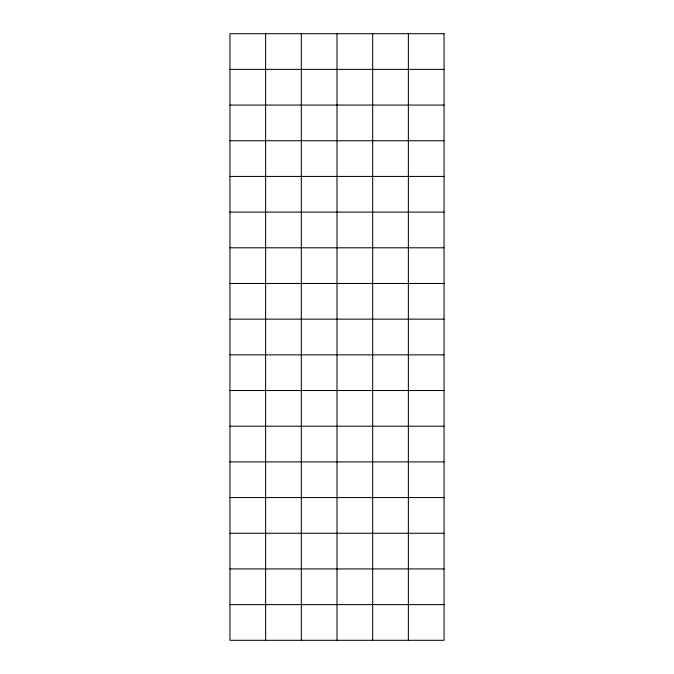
<?xml version="1.0" encoding="UTF-8"?>
<svg xmlns="http://www.w3.org/2000/svg" width="674" height="674" viewBox="0 0 674 674"><rect width="100%" height="100%" fill="white"/><g stroke="black" fill="none" stroke-linecap="round" stroke-linejoin="round"><path stroke-width="1.01" d="M229.952 69.38L444.048 69.38M229.952 105.068L444.048 105.068M229.952 140.748L444.048 140.748M229.952 176.428L444.048 176.428M229.952 212.108L444.048 212.108M229.952 247.796L444.048 247.796M229.952 283.476L444.048 283.476M229.952 319.156L444.048 319.156M229.952 354.844L444.048 354.844M229.952 390.524L444.048 390.524M229.952 426.204L444.048 426.204M229.952 461.892L444.048 461.892M229.952 497.572L444.048 497.572M229.952 533.252L444.048 533.252M229.952 568.932L444.048 568.932M229.952 604.62L444.048 604.62M408.368 33.7L408.368 640.3M372.68 33.7L372.68 640.3M337 33.7L337 640.3M301.32 33.7L301.32 640.3M265.632 33.7L265.632 640.3M444.048 33.7L229.952 33.7L229.952 640.3L444.048 640.3L444.048 33.7"/></g></svg>
